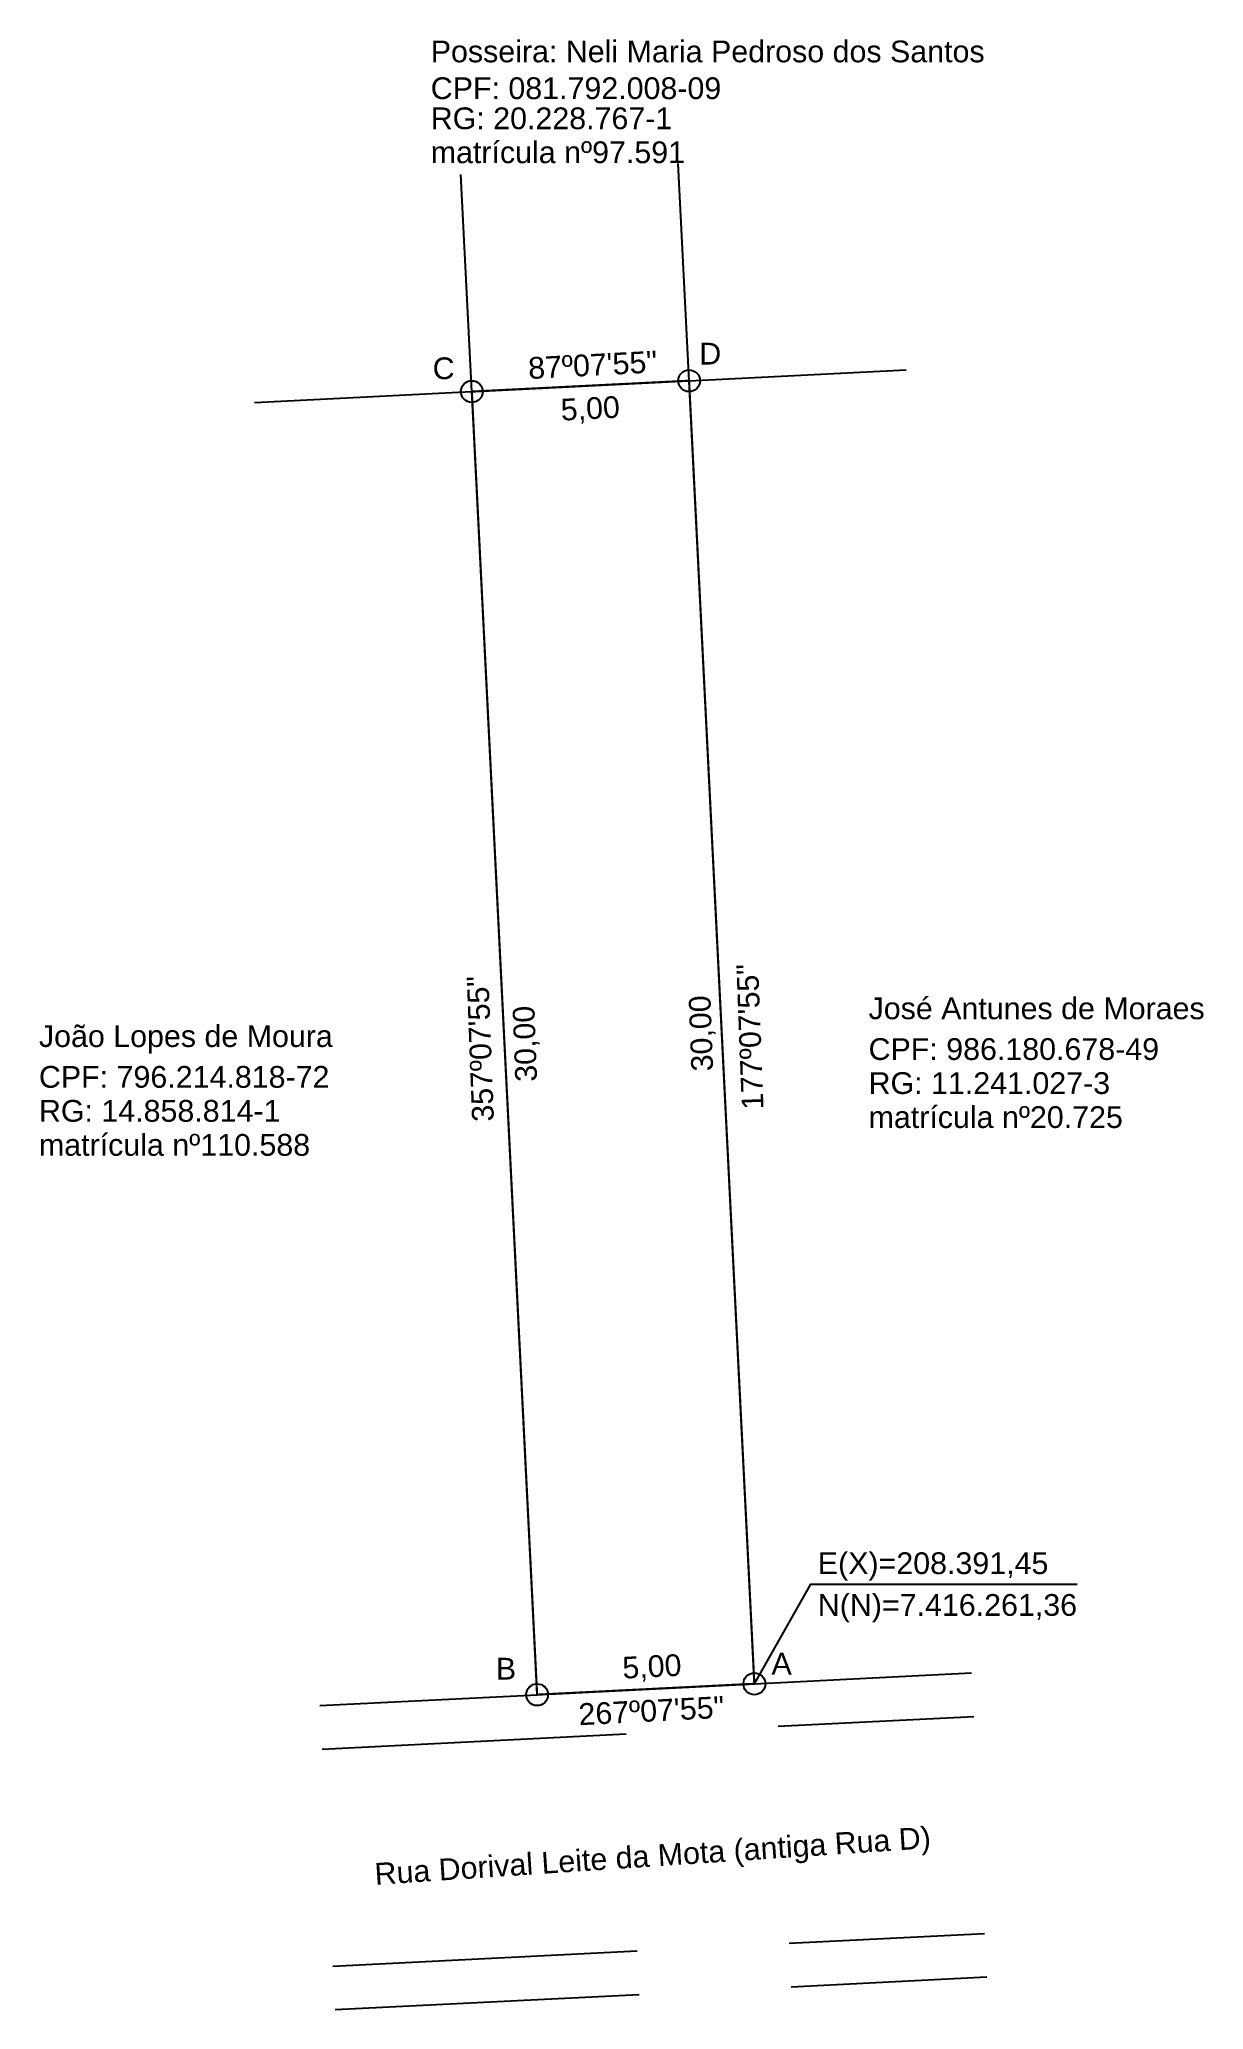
# Model space of a CAD drawing. Header units: metres. Extents: x 208375 to 208401.8, y 7416253.9 to 7416299.2.
import ezdxf
from ezdxf.enums import TextEntityAlignment as Align

# ---------------------------------------------------------------- set-up
doc = ezdxf.new("R2010")
doc.units = ezdxf.units.M
doc.linetypes.add('DASHED', pattern=[0.75, 0.5, -0.25])
for name, color, linetype in [('Confrontante', 2, 'Continuous'), ('D-LIMITES-TXT', 1, 'Continuous'), ('DIVISA', 5, 'Continuous'), ('LEV', 8, 'DASHED'), ('Nome Rua', 7, 'Continuous'), ('Pontos de divisa', 7, 'Continuous')]:
    doc.layers.add(name, color=color, linetype=linetype)
doc.styles.add('ARIAL', font='arial.ttf')

msp = doc.modelspace()

# ---------------------------------------------------------------- linework, layer by layer
at = {"layer": 'DIVISA', "const_width": 0.05}
msp.add_lwpolyline([(208391.453, 7416261.364), (208386.459, 7416261.114), (208384.958, 7416291.077), (208389.952, 7416291.327)], close=True, dxfattribs=at)
at = {"layer": 'LEV', "ltscale": 14}
for points in [[(208389.952, 7416291.327), (208389.702, 7416296.321)], [(208384.958, 7416291.077), (208384.708, 7416296.07)], [(208389.952, 7416291.327), (208394.946, 7416291.577)], [(208379.964, 7416290.827), (208384.958, 7416291.077)], [(208391.453, 7416261.364), (208396.447, 7416261.615)], [(208381.466, 7416260.864), (208386.459, 7416261.114)], [(208381.516, 7416259.865), (208396.497, 7416260.616)], [(208381.766, 7416254.872), (208396.747, 7416255.622)], [(208381.816, 7416253.873), (208396.797, 7416254.623)]]:
    msp.add_lwpolyline(points, dxfattribs=at)
at = {"layer": 'Pontos de divisa'}
msp.add_lwpolyline([(208391.453, 7416261.364), (208392.753, 7416263.658), (208398.873, 7416263.658)], dxfattribs=at)
for centre in [(208384.958, 7416291.077), (208389.952, 7416291.327), (208391.453, 7416261.364), (208386.459, 7416261.114)]:
    msp.add_circle(centre, 0.25, dxfattribs=at)

# ---------------------------------------------------------------- texts
at = {"layer": 'Confrontante', "linetype": 'Continuous', "style": 'ARIAL'}
msp.add_text('Posseira: Neli Maria Pedroso dos Santos', height=0.5, rotation=0, dxfattribs=at).set_placement((208384.014, 7416298.899), align=Align.MIDDLE_LEFT)
for s, p in [('CPF: 081.792.008-09', (208384.014, 7416298.053)), ('RG: 20.228.767-1', (208384.014, 7416297.361)), ('matrícula nº97.591', (208384.014, 7416296.58)), ('José Antunes de Moraes', (208394.079, 7416276.896)), ('João Lopes de Moura', (208375.007, 7416276.257)), ('CPF: 986.180.678-49', (208394.079, 7416275.959)), ('CPF: 796.214.818-72', (208375.007, 7416275.32)), ('RG: 11.241.027-3', (208394.079, 7416275.177)), ('RG: 14.858.814-1', (208375.007, 7416274.538)), ('matrícula nº20.725', (208394.079, 7416274.395)), ('matrícula nº110.588', (208375.007, 7416273.756))]:
    msp.add_text(s, height=0.5, dxfattribs=at).set_placement(p, align=Align.MIDDLE_LEFT)
at = {"layer": 'D-LIMITES-TXT', "color": 1, "linetype": 'Continuous', "style": 'ARIAL'}
for s, rotation, p in [('87º07\'55"', 2.9879, (208386.254, 7416291.615)), ('5,00', 2.9879, (208387.002, 7416290.658)), ('177º07\'55"', 92.1641, (208391.416, 7416274.563)), ('357º07\'55"', 92.1641, (208385.217, 7416274.289)), ('30,00', 92.1641, (208386.21, 7416275.207)), ('30,00', 92.1641, (208390.257, 7416275.446)), ('5,00', 2.9879, (208388.419, 7416261.731)), ('267º07\'55"', 2.9879, (208387.411, 7416260.66))]:
    msp.add_text(s, height=0.5, rotation=rotation, dxfattribs=at).set_placement(p, align=Align.MIDDLE_LEFT)
at = {"layer": 'Nome Rua', "color": 2, "linetype": 'Continuous', "style": 'ARIAL'}
msp.add_text('Rua Dorival Leite da Mota (antiga Rua D)', height=0.5, rotation=3.7815, dxfattribs=at).set_placement((208389.115, 7416257.413), align=Align.MIDDLE_CENTER)
at = {"layer": 'Pontos de divisa', "style": 'ARIAL'}
for s, p in [('C', (208384.058, 7416291.363)), ('D', (208390.188, 7416291.7)), ('E(X)=208.391,45', (208392.912, 7416263.887)), ('N(N)=7.416.261,36', (208392.912, 7416262.927)), ('B', (208385.511, 7416261.462)), ('A', (208391.847, 7416261.578))]:
    msp.add_text(s, height=0.5, dxfattribs=at).set_placement(p)

doc.saveas('drawing.dxf')
